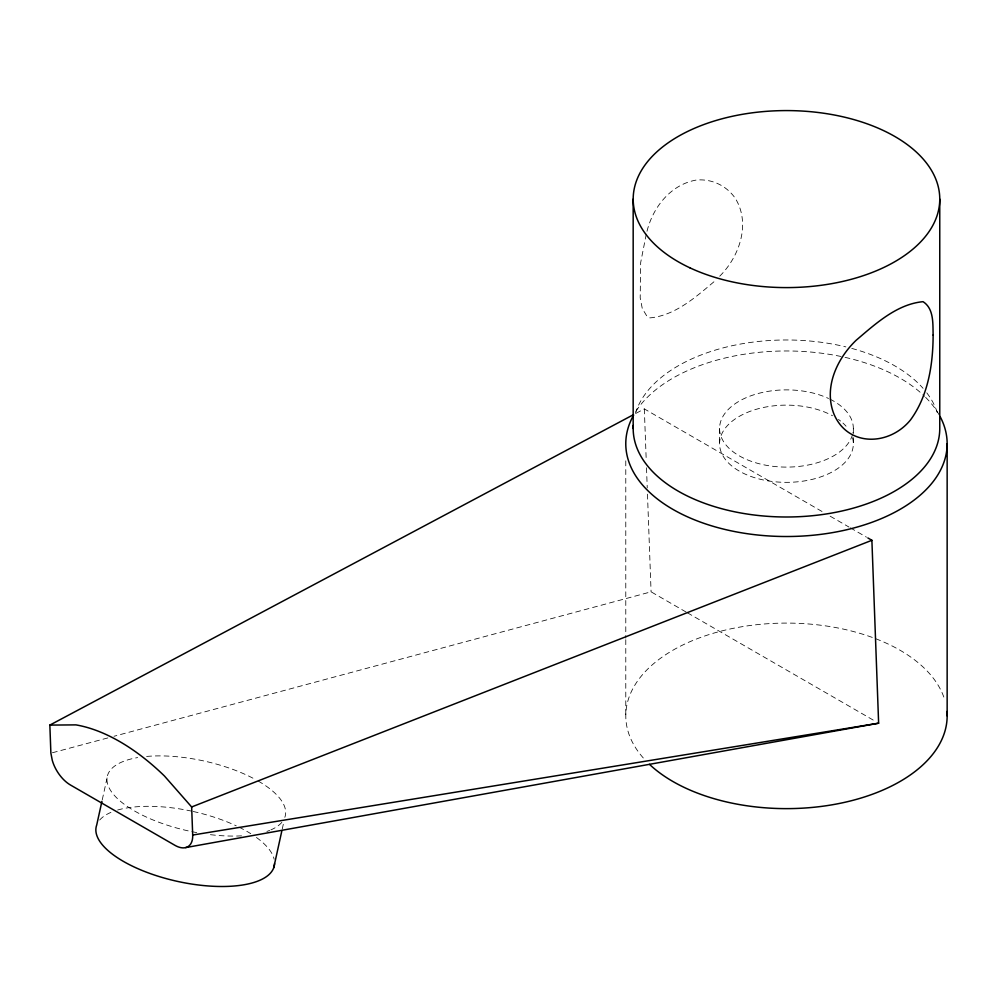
<?xml version="1.0" encoding="UTF-8"?>
<svg xmlns="http://www.w3.org/2000/svg" width="997" height="997" viewBox="0 0 997 997"><rect width="100%" height="100%" fill="white"/><g stroke="black" fill="none" stroke-linecap="round" stroke-linejoin="round"><path stroke-width="0.75" stroke-dasharray="4.99 3.74" d="M102.242 799.868L107.788 774.657M282.226 829.18L283.522 823.248M646.268 234.17L640.672 262.572L640.199 297.866L642.267 308.472L646.592 315.688L649.882 317.893C675.542 315.613 696.766 296.209 715.809 280.207M647.003 231.267C652.973 207.127 670.807 184.47 696.367 180.033C711.846 178.712 726.352 185.492 735.263 198.278C751.19 223.964 739.126 257.525 718.849 277.054M636.098 413.281L644.324 408.895L823.41 512.296M686.086 612.033L651.078 591.819L113.982 736.272M52.392 752.76L107.975 737.88M830.14 516.184L848.995 527.064M850.341 527.837L866.505 537.171M687.432 612.806L875.939 721.641M644.324 408.895L646.218 460.053M646.505 467.805L647.24 487.957M647.477 494.163L651.078 591.819M853.345 428.486L853.345 436.113M853.345 437.633L853.345 443.74M719.585 428.486L719.585 443.74M625.78 460.838L625.78 638.117M625.78 639.675L625.78 715.858M852.522 434.53A66.886 38.609 0 0 1 764.699 465.001A66.886 38.609 0 0 1 727.972 409.767A66.886 38.609 0 0 1 828.557 398.476M829.903 399.124A66.886 38.609 0 0 1 852.884 433.022M852.522 437.695A66.886 38.609 0 0 1 776.576 481.925A66.886 38.609 0 0 1 726.352 426.816A66.886 38.609 0 0 1 832.507 415.737M838.44 419.438A66.886 38.609 0 0 1 840.571 421.046M842.939 423.052A66.886 38.609 0 0 1 846.054 426.205M635.912 411.325A160.679 92.771 0 0 1 843.549 357.026M845.02 357.35A160.679 92.771 0 0 1 924.555 396.308M925.627 397.354A160.679 92.771 0 0 1 939.286 415.076M643.302 757.982A160.679 92.771 0 0 1 735.612 627.861A160.679 92.771 0 0 1 944.757 699.919M281.839 822.363A91.151 35.817 12.4 0 1 270.96 829.853M269.651 830.401A91.151 35.817 12.4 0 1 266.884 831.436M241.548 835.847A91.151 35.817 12.4 0 1 209.32 834.539M196.733 832.607A91.151 35.817 12.4 0 1 112.698 793.425A91.151 35.817 12.4 0 1 137.661 757.583M146.621 756.436A91.151 35.817 12.4 0 1 255.618 779.604M258.198 781.05A91.151 35.817 12.4 0 1 284.83 817.316M99.688 820.033A91.151 35.817 12.4 0 1 111.876 811.994M117.621 810.025A91.151 35.817 12.4 0 1 191.823 811.184M193.219 811.496A91.151 35.817 12.4 0 1 236.252 825.84M239.093 827.211A91.151 35.817 12.4 0 1 250.783 833.691M256.428 837.48A91.151 35.817 12.4 0 1 274.138 859.227M635.45 413.269A153.289 88.509 0 0 1 845.867 346.894M851.75 348.402A153.289 88.509 0 0 1 923.048 388.307M926.799 392.868A153.289 88.509 0 0 1 937.878 414.64"/><path stroke-width="1.5" d="M101.918 801.351L96.697 825.08A91.151 35.817 12.4 0 0 178.276 881.56A91.151 35.817 12.4 0 0 274.549 863.601M273.739 867.739L281.889 830.663M867.851 537.944L871.889 540.287L878.631 723.199L192.695 835.037A26.271 14.519 58 0 1 174.886 845.294L70.475 785.013A26.271 14.519 58 0 1 52.28 760.325L50.884 753.171L49.85 725.093L633.357 414.74M49.85 725.093L75.909 724.881A183.735 101.569 58 0 1 164.443 776.002L191.648 806.972L871.889 540.287M185.654 847.587L878.631 723.199M191.648 806.972L192.695 835.037M947.15 443.74L947.15 715.858M939.76 199.088L939.76 428.486A153.289 88.509 0 0 1 783.792 516.982A153.289 88.509 0 0 1 633.269 425.407M633.17 199.088L633.17 428.486M940.046 416.459A160.679 92.771 0 0 1 785.212 536.511A160.679 92.771 0 0 1 633.643 415.076M946.976 711.497A160.679 92.771 0 0 1 833.704 804.529A160.679 92.771 0 0 1 649.458 764.338M933.13 335.042C933.018 364.541 928.269 395.635 910.485 419.961C889.312 445.946 847.799 447.267 833.841 413.83C823.597 387.534 836.919 358.783 856.062 340.351C875.354 323.938 896.914 304.085 923.048 301.68C934.052 308.634 932.793 323.763 933.13 335.042M689.999 267.869A153.289 88.509 0 0 0 937.878 212.934A153.289 88.509 0 0 0 731.536 116.462A153.289 88.509 0 0 0 689.999 267.869"/></g></svg>
